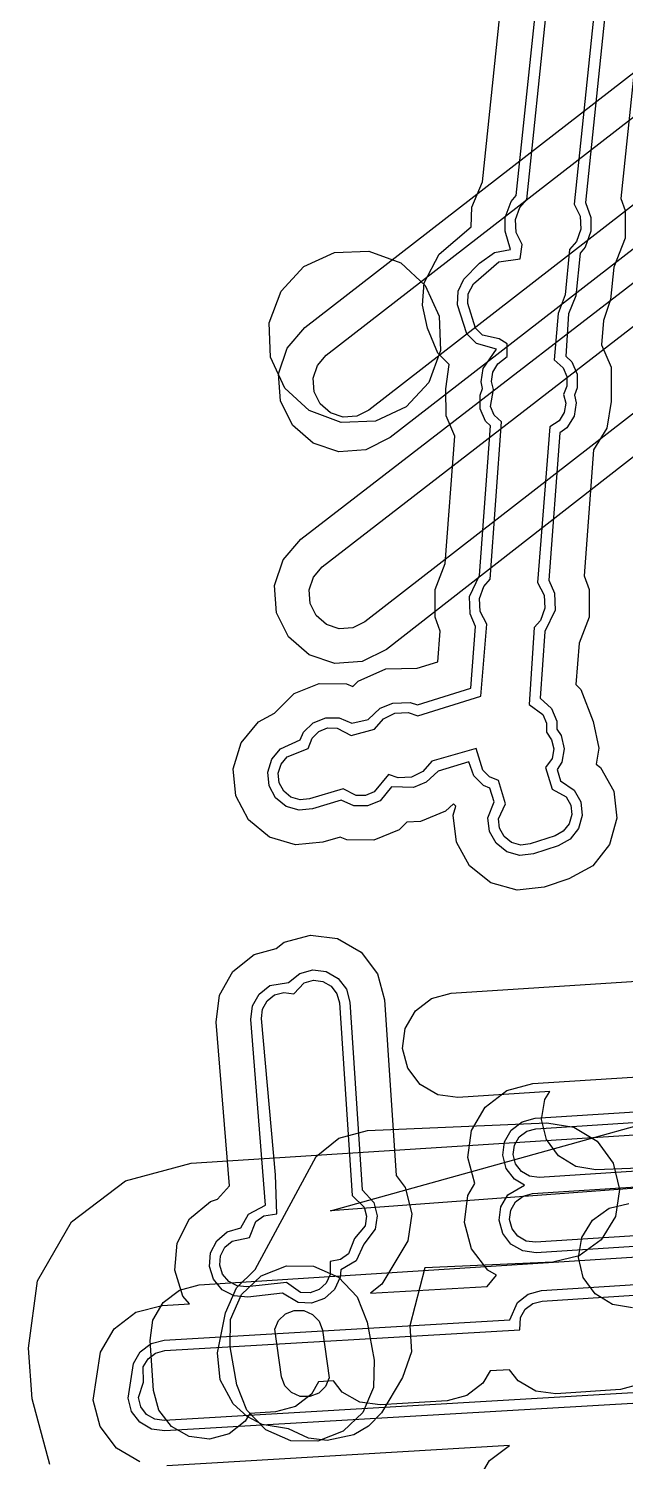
# Model space of a CAD drawing. Header units: metres. Extents: x -3943 to -3664, y 4962 to 6622.
# Drawn here: x -3890.5 to -3873.37, y 5815.02 to 5856.15 of the extents above; entities that cross this region are included whole.
import ezdxf

# ---------------------------------------------------------------- set-up
doc = ezdxf.new("R2010")
doc.units = ezdxf.units.M
doc.layers.add('AI_GREENING_EXCLUSIONS', color=1, linetype='Continuous')

msp = doc.modelspace()

# ---------------------------------------------------------------- linework, layer by layer
at = {"layer": 'AI_GREENING_EXCLUSIONS'}
for points in [[(-3841.942, 5825.165), (-3881.833, 5822.208), (-3849.083, 5831.32), (-3844.899, 5865.055), (-3841.942, 5825.165)], [(-3880.738, 5849.762), (-3879.821, 5849.421), (-3879.122, 5848.774), (-3878.713, 5847.892), (-3878.674, 5846.906), (-3879.015, 5845.989), (-3879.662, 5845.29), (-3880.544, 5844.881), (-3881.53, 5844.842), (-3882.447, 5845.183), (-3883.146, 5845.83), (-3883.555, 5846.712), (-3883.594, 5847.698), (-3883.253, 5848.615), (-3882.606, 5849.314), (-3881.724, 5849.723), (-3880.738, 5849.762)], [(-3883.577, 5828.676), (-3883.046, 5828.764), (-3882.721, 5829.029), (-3882.344, 5829.13), (-3881.957, 5829.079), (-3881.619, 5828.884), (-3881.381, 5828.575), (-3881.28, 5828.198), (-3880.926, 5822.818), (-3880.597, 5822.449), (-3880.501, 5822.071), (-3880.556, 5821.685), (-3880.876, 5821.259), (-3881.101, 5820.779), (-3881.544, 5820.517), (-3881.555, 5820.308), (-3881.721, 5819.955), (-3882.01, 5819.693), (-3882.378, 5819.561), (-3882.767, 5819.58), (-3883.21, 5819.845), (-3884.209, 5819.735), (-3884.598, 5819.768), (-3884.944, 5819.948), (-3885.196, 5820.247), (-3885.313, 5820.618), (-3885.28, 5821.007), (-3885.1, 5821.354), (-3884.801, 5821.605), (-3884.414, 5821.724), (-3884.192, 5822.116), (-3883.698, 5822.377), (-3884.119, 5827.706), (-3884.074, 5828.094), (-3883.883, 5828.434), (-3883.577, 5828.676)], [(-3883.788, 5828.001), (-3883.655, 5828.24), (-3883.441, 5828.409), (-3883.178, 5828.483), (-3882.892, 5828.443), (-3882.588, 5828.76), (-3882.324, 5828.831), (-3882.053, 5828.795), (-3881.817, 5828.659), (-3881.65, 5828.442), (-3881.58, 5828.178), (-3881.215, 5822.648), (-3880.868, 5822.32), (-3880.8, 5822.055), (-3880.839, 5821.785), (-3881.15, 5821.421), (-3881.322, 5820.982), (-3881.55, 5820.817), (-3881.848, 5820.755), (-3881.846, 5820.38), (-3881.962, 5820.133), (-3882.165, 5819.95), (-3882.422, 5819.858), (-3882.694, 5819.871), (-3883.097, 5820.159), (-3884.242, 5820.033), (-3884.514, 5820.056), (-3884.757, 5820.182), (-3884.933, 5820.391), (-3885.015, 5820.651), (-3884.992, 5820.924), (-3884.866, 5821.166), (-3884.657, 5821.342), (-3884.164, 5821.45), (-3883.976, 5821.908), (-3883.752, 5822.064), (-3883.377, 5822.125), (-3883.416, 5823.241), (-3883.82, 5827.73), (-3883.788, 5828.001)], [(-3884.63, 5816.673), (-3885.002, 5817.359), (-3885.084, 5818.135), (-3884.849, 5819.288), (-3884.538, 5820.004), (-3883.998, 5820.527), (-3882.248, 5823.771), (-3881.593, 5824.301), (-3880.777, 5824.514), (-3875.622, 5824.734), (-3874.851, 5824.615), (-3874.184, 5824.209), (-3873.723, 5823.579), (-3873.538, 5822.821), (-3873.658, 5822.05), (-3874.063, 5821.383), (-3874.693, 5820.923), (-3875.451, 5820.738), (-3879.128, 5820.58), (-3879.561, 5818.916), (-3879.513, 5818.166), (-3879.765, 5817.427), (-3880.368, 5816.416), (-3880.749, 5816.033), (-3881.168, 5815.787), (-3881.931, 5815.622), (-3882.467, 5815.686), (-3883.038, 5815.954), (-3883.801, 5816.082), (-3884.231, 5816.308), (-3884.63, 5816.673)], [(-3883.696, 5815.927), (-3884.237, 5816.489), (-3884.522, 5817.215), (-3884.719, 5818.312), (-3884.705, 5819.092), (-3884.393, 5819.808), (-3883.831, 5820.349), (-3883.104, 5820.634), (-3882.324, 5820.62), (-3881.609, 5820.308), (-3881.068, 5819.746), (-3880.782, 5819.02), (-3880.585, 5817.923), (-3880.6, 5817.143), (-3880.912, 5816.427), (-3881.474, 5815.886), (-3882.2, 5815.601), (-3882.98, 5815.615), (-3883.696, 5815.927)], [(-3882.953, 5816.994), (-3883.143, 5817.191), (-3883.243, 5817.445), (-3883.435, 5818.815), (-3883.325, 5819.066), (-3883.129, 5819.255), (-3882.875, 5819.355), (-3882.602, 5819.35), (-3882.351, 5819.241), (-3882.162, 5819.044), (-3882.062, 5818.79), (-3881.87, 5817.42), (-3881.979, 5817.169), (-3882.176, 5816.98), (-3882.43, 5816.88), (-3882.703, 5816.885), (-3882.953, 5816.994)]]:
    msp.add_lwpolyline(points, close=True, dxfattribs=at)
for points in [[(-3868.679, 5853.28), (-3880.12, 5844.406), (-3880.818, 5844.057), (-3881.596, 5844.002), (-3882.337, 5844.249), (-3882.926, 5844.76), (-3883.275, 5845.458), (-3883.33, 5846.237), (-3883.083, 5846.977), (-3882.571, 5847.566), (-3868.279, 5858.653)], [(-3867.631, 5855.359), (-3880.733, 5845.196), (-3881.082, 5845.021), (-3881.471, 5844.994), (-3881.841, 5845.117), (-3882.136, 5845.373), (-3882.31, 5845.722), (-3882.338, 5846.111), (-3882.214, 5846.481), (-3881.959, 5846.776), (-3867.666, 5857.863)], [(-3873.003, 5856.036), (-3873.5, 5851.266), (-3873.378, 5850.922), (-3873.378, 5850.131), (-3873.705, 5849.303), (-3873.802, 5848.373), (-3874.003, 5847.771), (-3874.056, 5847.074), (-3873.779, 5846.433), (-3873.783, 5845.444), (-3873.905, 5844.674), (-3874.282, 5844.059), (-3874.554, 5840.442), (-3874.409, 5840.044), (-3874.409, 5839.253), (-3874.7, 5838.508), (-3874.789, 5837.317), (-3874.652, 5837.178), (-3874.296, 5836.256), (-3874.129, 5835.494), (-3874.211, 5835.038), (-3874.084, 5834.938), (-3873.703, 5834.257), (-3873.612, 5833.482), (-3873.825, 5832.731), (-3874.308, 5832.118), (-3874.99, 5831.738), (-3875.703, 5831.507), (-3876.478, 5831.416), (-3877.229, 5831.628), (-3877.841, 5832.112), (-3878.222, 5832.793), (-3878.313, 5833.568), (-3878.239, 5833.83), (-3878.303, 5833.895), (-3878.535, 5833.689), (-3879.257, 5833.387), (-3879.642, 5833.368), (-3879.866, 5833.147), (-3880.59, 5832.856), (-3881.37, 5832.863), (-3881.556, 5832.942), (-3882.061, 5832.79), (-3882.838, 5832.714), (-3883.584, 5832.941), (-3884.187, 5833.437), (-3884.554, 5834.125), (-3884.63, 5834.902), (-3884.403, 5835.648), (-3883.907, 5836.251), (-3883.446, 5836.497), (-3882.883, 5837.058), (-3882.159, 5837.35), (-3881.379, 5837.343), (-3881.194, 5837.264), (-3881.045, 5837.413), (-3880.243, 5837.769), (-3879.352, 5837.788), (-3878.752, 5837.969), (-3878.752, 5837.969), (-3878.685, 5838.855), (-3878.83, 5839.253), (-3878.83, 5840.044), (-3878.54, 5840.789), (-3878.264, 5844.448), (-3878.515, 5845.028), (-3878.526, 5845.809), (-3878.429, 5846.502), (-3878.754, 5846.83), (-3879.049, 5847.553), (-3879.196, 5848.213), (-3879.144, 5848.846), (-3878.72, 5849.668), (-3877.798, 5850.453), (-3877.779, 5851.02), (-3877.471, 5851.75), (-3876.974, 5856.52)], [(-3873.971, 5856.432), (-3874.519, 5851.159), (-3874.358, 5850.725), (-3874.358, 5850.329), (-3874.529, 5849.87), (-3874.673, 5849.7), (-3874.796, 5848.476), (-3875.007, 5847.964), (-3875.083, 5846.749), (-3874.912, 5846.582), (-3874.757, 5846.224), (-3874.751, 5845.834), (-3874.835, 5845.624), (-3874.782, 5845.405), (-3874.844, 5845.02), (-3875.048, 5844.687), (-3875.249, 5844.541), (-3875.568, 5840.316), (-3875.409, 5839.944), (-3875.389, 5839.451), (-3875.681, 5838.845), (-3875.821, 5836.93), (-3875.487, 5836.628), (-3875.339, 5836.266), (-3875.341, 5836.041), (-3875.212, 5835.856), (-3875.129, 5835.475), (-3875.198, 5835.091), (-3875.332, 5834.881), (-3875.232, 5834.554), (-3874.845, 5834.289), (-3874.654, 5833.949), (-3874.609, 5833.561), (-3874.715, 5833.186), (-3874.957, 5832.879), (-3875.298, 5832.689), (-3876.011, 5832.458), (-3876.399, 5832.413), (-3876.774, 5832.519), (-3877.08, 5832.761), (-3877.271, 5833.101), (-3877.316, 5833.489), (-3877.14, 5833.953), (-3877.259, 5834.343), (-3877.442, 5834.42), (-3877.717, 5834.697), (-3877.864, 5835.104), (-3878.749, 5834.837), (-3879.094, 5834.518), (-3879.455, 5834.367), (-3880.082, 5834.383), (-3880.414, 5833.984), (-3880.776, 5833.838), (-3881.166, 5833.842), (-3881.526, 5833.996), (-3882.351, 5833.747), (-3882.739, 5833.709), (-3883.112, 5833.822), (-3883.414, 5834.07), (-3883.597, 5834.415), (-3883.635, 5834.803), (-3883.522, 5835.176), (-3883.274, 5835.478), (-3882.708, 5835.728), (-3882.614, 5835.948), (-3882.335, 5836.222), (-3881.974, 5836.367), (-3881.583, 5836.364), (-3881.224, 5836.211), (-3880.751, 5836.319), (-3880.406, 5836.638), (-3880.045, 5836.789), (-3879.552, 5836.808), (-3879.552, 5836.808), (-3879.342, 5836.741), (-3877.806, 5837.211), (-3877.672, 5838.981), (-3877.83, 5839.353), (-3877.85, 5839.846), (-3877.558, 5840.452), (-3877.24, 5844.741), (-3877.382, 5844.879), (-3877.537, 5845.237), (-3877.542, 5845.628), (-3877.469, 5845.813), (-3877.515, 5846.006), (-3877.454, 5846.391), (-3877.074, 5846.942), (-3877.645, 5847.104), (-3877.919, 5847.381), (-3878.191, 5848.216), (-3878.173, 5848.606), (-3878.007, 5848.959), (-3877.554, 5849.411), (-3877.132, 5849.725), (-3876.669, 5849.805), (-3876.818, 5850.329), (-3876.818, 5850.725), (-3876.648, 5851.183), (-3876.503, 5851.354), (-3875.955, 5856.626)], [(-3874.277, 5856.543), (-3874.843, 5851.107), (-3874.671, 5850.763), (-3874.652, 5850.388), (-3874.777, 5850.038), (-3874.979, 5849.81), (-3875.095, 5848.507), (-3875.304, 5847.97), (-3875.412, 5846.64), (-3875.159, 5846.412), (-3875.05, 5846.161), (-3875.047, 5845.888), (-3875.143, 5845.646), (-3875.082, 5845.393), (-3875.125, 5845.124), (-3875.268, 5844.891), (-3875.537, 5844.719), (-3875.893, 5840.247), (-3875.703, 5839.884), (-3875.684, 5839.51), (-3875.809, 5839.16), (-3875.991, 5838.952), (-3876.136, 5836.744), (-3875.737, 5836.462), (-3875.634, 5836.209), (-3875.636, 5835.949), (-3875.487, 5835.736), (-3875.429, 5835.469), (-3875.477, 5835.2), (-3875.665, 5834.942), (-3875.473, 5834.316), (-3875.073, 5834.095), (-3874.94, 5833.856), (-3874.908, 5833.585), (-3874.982, 5833.322), (-3875.152, 5833.108), (-3875.39, 5832.974), (-3876.104, 5832.743), (-3876.375, 5832.712), (-3876.638, 5832.786), (-3876.852, 5832.955), (-3876.985, 5833.194), (-3877.017, 5833.465), (-3876.809, 5833.897), (-3877.013, 5834.562), (-3877.274, 5834.668), (-3877.466, 5834.862), (-3877.658, 5835.479), (-3878.928, 5835.115), (-3879.182, 5834.821), (-3879.514, 5834.661), (-3879.889, 5834.642), (-3880.173, 5834.74), (-3880.578, 5834.235), (-3880.831, 5834.133), (-3881.104, 5834.136), (-3881.476, 5834.325), (-3882.437, 5834.034), (-3882.709, 5834.007), (-3882.971, 5834.087), (-3883.181, 5834.26), (-3883.31, 5834.501), (-3883.337, 5834.773), (-3883.257, 5835.035), (-3883.084, 5835.245), (-3882.473, 5835.486), (-3882.366, 5835.779), (-3882.171, 5835.971), (-3881.918, 5836.073), (-3881.645, 5836.07), (-3881.24, 5835.859), (-3880.572, 5836.041), (-3880.318, 5836.335), (-3879.986, 5836.495), (-3879.611, 5836.514), (-3879.611, 5836.514), (-3879.327, 5836.416), (-3877.522, 5836.983), (-3877.347, 5839.05), (-3877.536, 5839.413), (-3877.556, 5839.787), (-3877.43, 5840.137), (-3877.249, 5840.345), (-3876.93, 5844.855), (-3877.135, 5845.049), (-3877.243, 5845.3), (-3877.161, 5845.791), (-3877.215, 5846.018), (-3877.173, 5846.288), (-3877.03, 5846.52), (-3876.768, 5846.738), (-3876.761, 5847.1), (-3876.992, 5847.245), (-3877.477, 5847.352), (-3877.669, 5847.546), (-3877.894, 5848.261), (-3877.882, 5848.534), (-3877.733, 5848.822), (-3877.005, 5849.453), (-3876.395, 5849.539), (-3876.333, 5849.947), (-3876.505, 5850.291), (-3876.524, 5850.665), (-3876.399, 5851.015), (-3876.197, 5851.243), (-3875.631, 5856.679)], [(-3866.566, 5848.985), (-3880.233, 5838.329), (-3880.931, 5837.98), (-3881.709, 5837.925), (-3882.45, 5838.172), (-3883.039, 5838.684), (-3883.388, 5839.382), (-3883.443, 5840.16), (-3883.196, 5840.9), (-3882.685, 5841.49), (-3868.932, 5852.094)], [(-3866.846, 5849.979), (-3880.846, 5839.119), (-3881.195, 5838.945), (-3881.584, 5838.917), (-3881.954, 5839.041), (-3882.249, 5839.297), (-3882.423, 5839.646), (-3882.451, 5840.035), (-3882.327, 5840.405), (-3882.072, 5840.7), (-3867.698, 5851.806)], [(-3887.306, 5815.004), (-3887.979, 5815.399), (-3888.45, 5816.021), (-3888.647, 5816.776), (-3888.442, 5818.156), (-3888.047, 5818.829), (-3887.425, 5819.3), (-3886.669, 5819.497), (-3885.885, 5819.543), (-3886.072, 5819.765), (-3886.307, 5820.508), (-3886.24, 5821.286), (-3885.881, 5821.979), (-3885.283, 5822.481), (-3885.082, 5822.545), (-3884.736, 5822.932), (-3885.116, 5827.628), (-3885.025, 5828.403), (-3884.644, 5829.084), (-3884.031, 5829.567), (-3883.397, 5829.746), (-3883.163, 5829.926), (-3882.41, 5830.128), (-3881.636, 5830.026), (-3880.96, 5829.636), (-3880.485, 5829.017), (-3880.282, 5828.264), (-3879.95, 5823.222), (-3879.695, 5822.881), (-3879.502, 5822.124), (-3879.613, 5821.352), (-3880.365, 5820.103), (-3880.687, 5819.848), (-3877.335, 5820.045), (-3877.067, 5820.361), (-3877.316, 5820.506), (-3877.791, 5821.125), (-3877.992, 5821.879), (-3877.889, 5822.653), (-3877.691, 5822.995), (-3877.89, 5823.743), (-3877.787, 5824.516), (-3877.396, 5825.192), (-3876.777, 5825.666), (-3876.023, 5825.867), (-3869.094, 5826.312)], [(-3867.979, 5823.629), (-3874.218, 5823.389), (-3874.796, 5823.481), (-3875.294, 5823.787), (-3875.638, 5824.261), (-3875.774, 5824.83), (-3875.682, 5825.408), (-3875.541, 5825.637), (-3878.177, 5825.468), (-3878.757, 5825.545), (-3879.264, 5825.838), (-3879.619, 5826.303), (-3879.77, 5826.869), (-3879.693, 5827.449), (-3879.4, 5827.955), (-3878.935, 5828.311), (-3878.369, 5828.462), (-3868.309, 5829.108)], [(-3869.414, 5821.428), (-3875.932, 5821.01), (-3876.318, 5821.061), (-3876.656, 5821.257), (-3876.893, 5821.566), (-3876.994, 5821.944), (-3876.942, 5822.33), (-3876.747, 5822.668), (-3876.263, 5822.951), (-3876.555, 5823.12), (-3876.792, 5823.43), (-3876.892, 5823.807), (-3876.841, 5824.194), (-3876.645, 5824.531), (-3876.336, 5824.768), (-3875.959, 5824.869), (-3869.03, 5825.314)], [(-3869.22, 5823.598), (-3875.85, 5823.172), (-3876.12, 5823.208), (-3876.357, 5823.345), (-3876.523, 5823.562), (-3876.593, 5823.826), (-3876.557, 5824.097), (-3876.42, 5824.333), (-3876.203, 5824.499), (-3875.939, 5824.57), (-3869.011, 5825.015)], [(-3889.894, 5814.929), (-3890.406, 5816.812), (-3890.503, 5818.269), (-3890.246, 5820.203), (-3889.268, 5821.892), (-3887.719, 5823.077), (-3885.834, 5823.58), (-3868.919, 5824.666), (-3866.988, 5824.41), (-3865.301, 5823.436), (-3864.115, 5821.89), (-3864.115, 5821.89), (-3863.609, 5820.009), (-3862.804, 5807.937)], [(-3869.333, 5821.734), (-3875.951, 5821.309), (-3876.222, 5821.345), (-3876.458, 5821.482), (-3876.624, 5821.699), (-3876.694, 5821.963), (-3876.658, 5822.233), (-3876.521, 5822.47), (-3876.304, 5822.636), (-3876.041, 5822.706), (-3869.19, 5823.146)], [(-3873.162, 5819.428), (-3873.74, 5819.522), (-3874.238, 5819.829), (-3874.58, 5820.303), (-3874.715, 5820.873), (-3874.622, 5821.451), (-3874.315, 5821.949), (-3873.84, 5822.291), (-3873.27, 5822.426)], [(-3872.947, 5817.233), (-3873.513, 5817.082), (-3875.365, 5816.963), (-3875.945, 5817.04), (-3876.452, 5817.334), (-3876.697, 5817.653), (-3877.257, 5817.617), (-3877.459, 5817.269), (-3877.923, 5816.913), (-3878.489, 5816.762), (-3880.415, 5816.639), (-3880.995, 5816.716), (-3881.501, 5817.009), (-3881.746, 5817.329), (-3882.179, 5817.301), (-3882.381, 5816.953), (-3882.846, 5816.597), (-3883.411, 5816.446), (-3884.157, 5816.398), (-3884.286, 5816.172), (-3884.749, 5815.814), (-3885.314, 5815.661), (-3885.895, 5815.735), (-3886.403, 5816.026), (-3886.761, 5816.489), (-3886.914, 5817.053), (-3887.01, 5818.494), (-3886.933, 5819.074), (-3886.639, 5819.58), (-3886.175, 5819.936), (-3885.609, 5820.087), (-3868.694, 5821.174)], [(-3870.213, 5816.858), (-3886.591, 5815.895), (-3886.978, 5815.949), (-3887.314, 5816.146), (-3887.55, 5816.457), (-3887.648, 5816.835), (-3887.497, 5817.828), (-3887.3, 5818.165), (-3886.988, 5818.4), (-3886.611, 5818.499), (-3876.687, 5819.082), (-3876.469, 5819.583), (-3876.159, 5819.82), (-3875.782, 5819.921), (-3869.031, 5820.354)], [(-3869.901, 5817.177), (-3886.609, 5816.195), (-3886.88, 5816.232), (-3887.115, 5816.37), (-3887.28, 5816.588), (-3887.349, 5816.852), (-3887.209, 5817.298), (-3887.213, 5817.73), (-3887.075, 5817.965), (-3886.858, 5818.13), (-3886.593, 5818.199), (-3876.396, 5818.798), (-3876.381, 5819.149), (-3876.244, 5819.385), (-3876.027, 5819.551), (-3875.763, 5819.621), (-3869.012, 5820.055)], [(-3877.662, 5814.372), (-3877.267, 5815.045), (-3876.699, 5815.475), (-3886.533, 5814.897)]]:
    msp.add_lwpolyline(points, dxfattribs=at)

doc.saveas('drawing.dxf')
